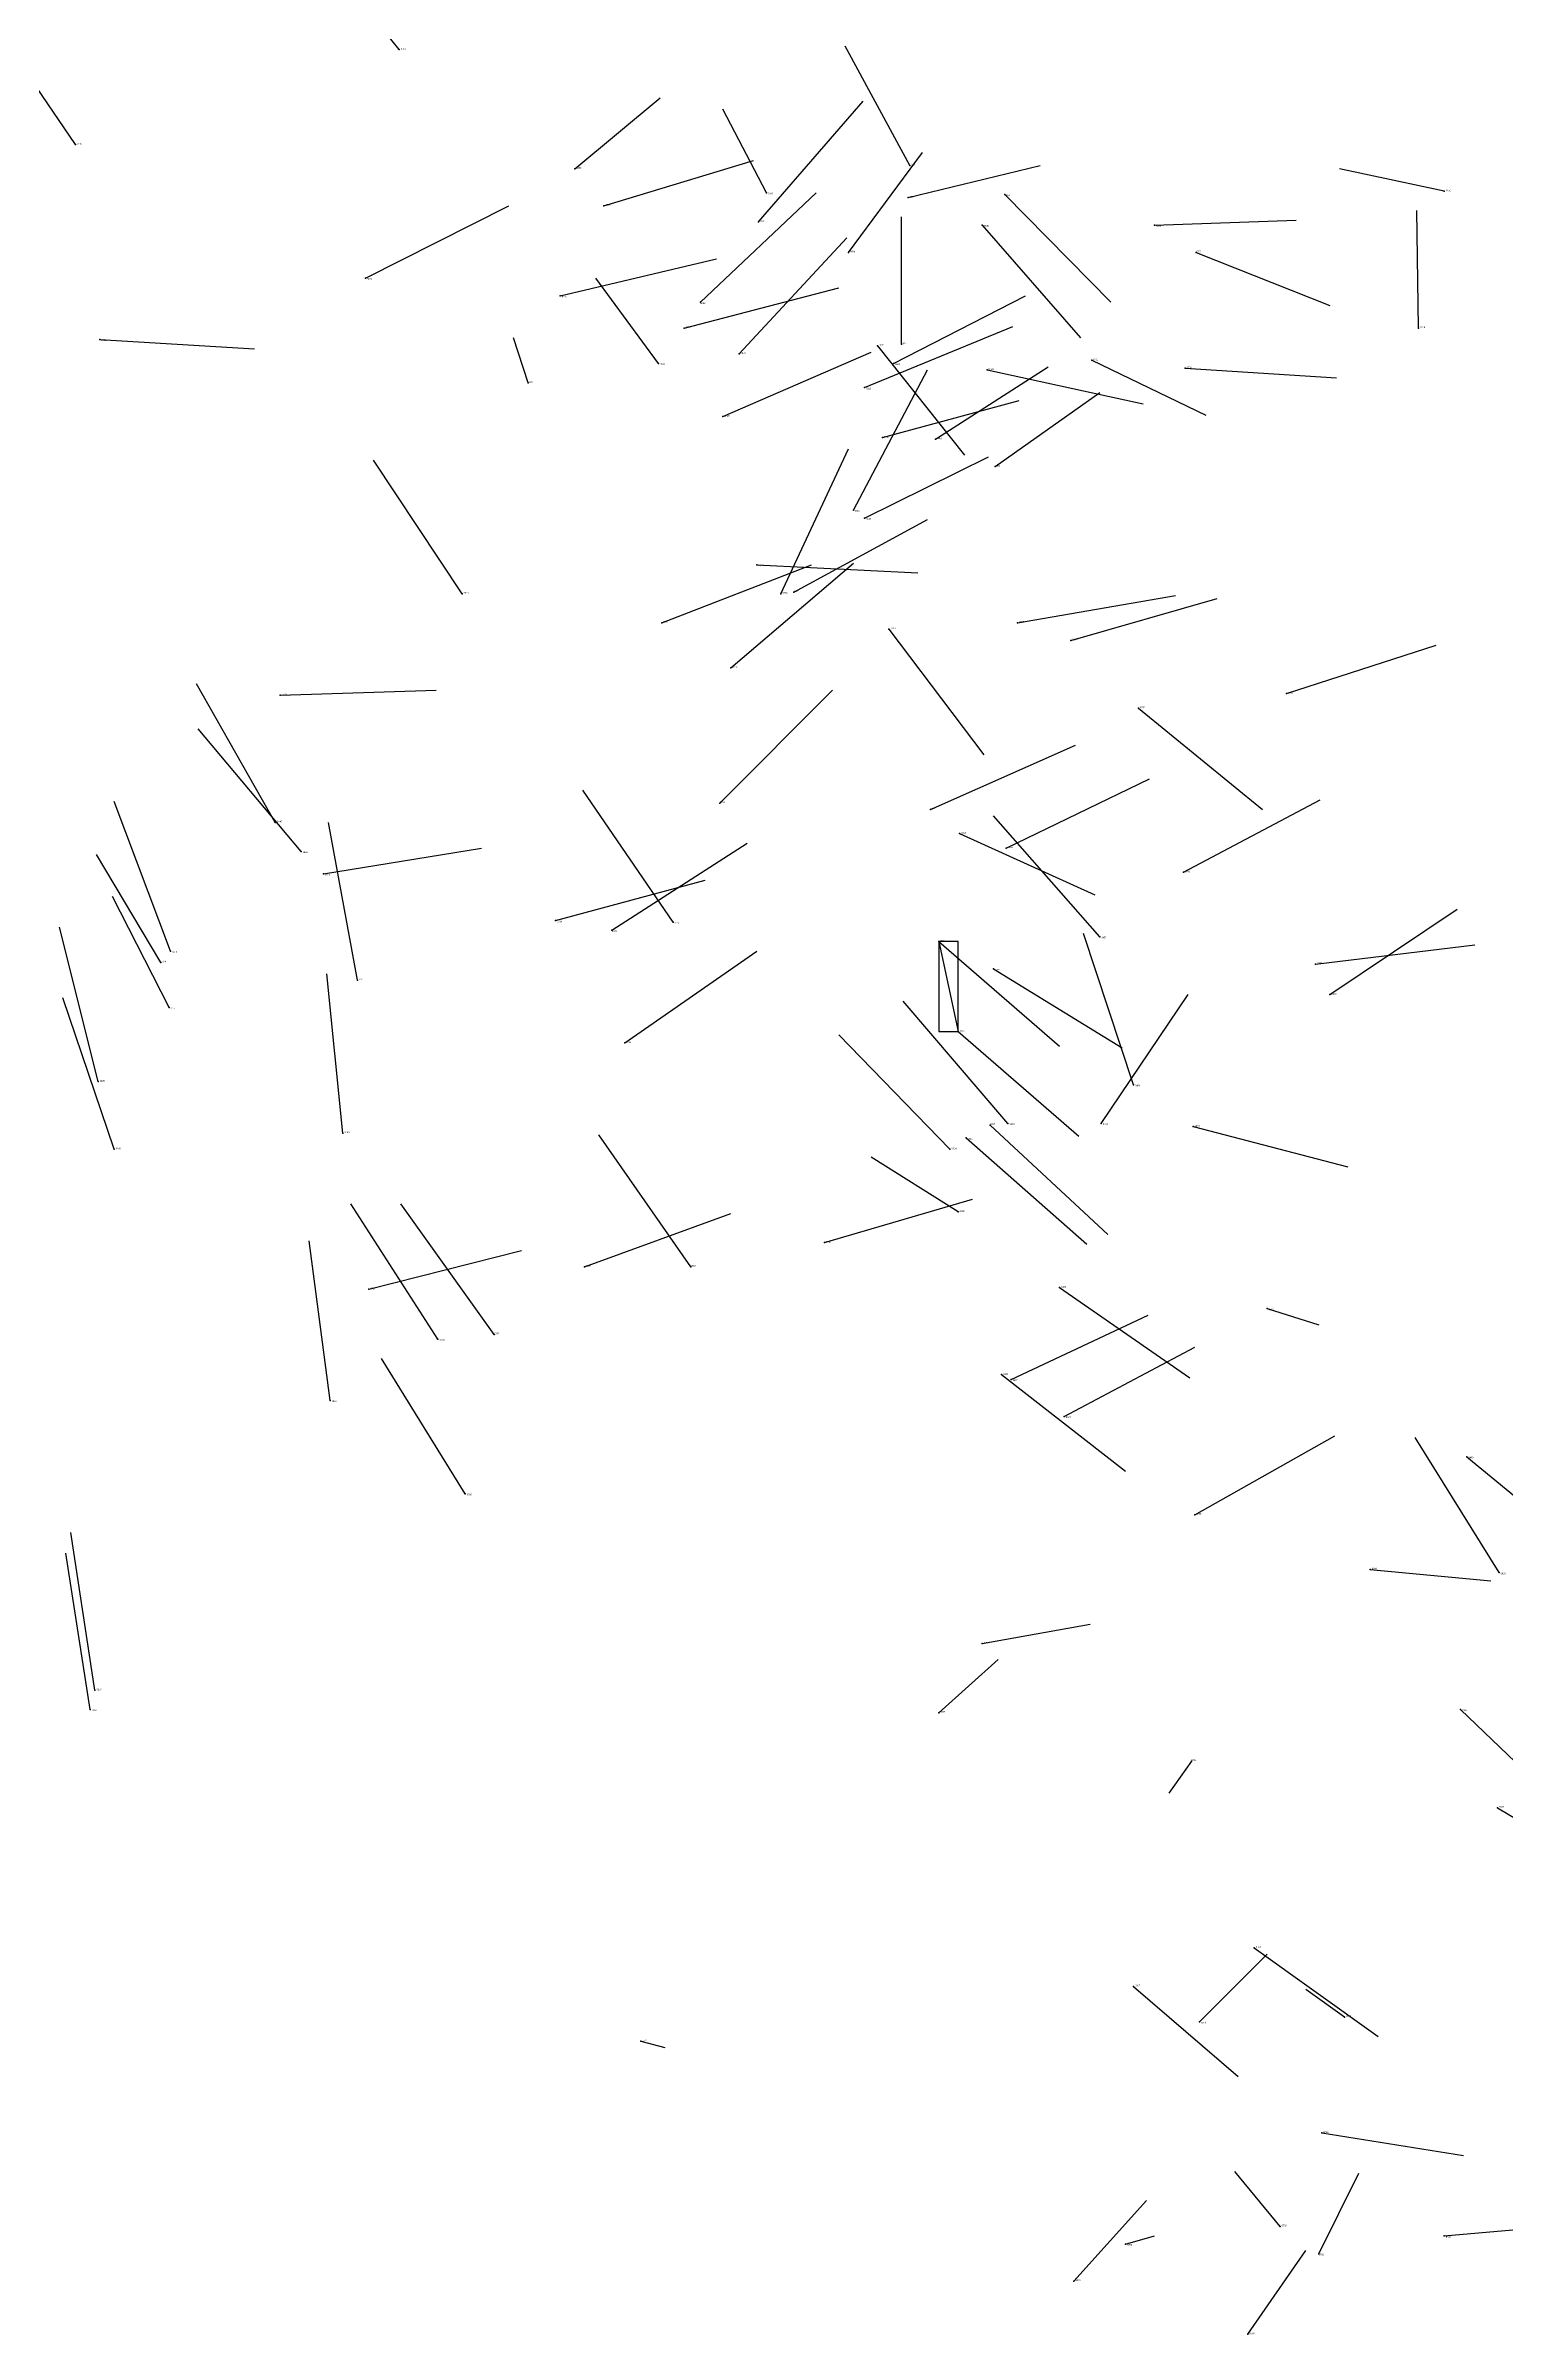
# Model space of a CAD drawing. Extents: x 59.1 to 70.8, y 600.3 to 605.1.
# Drawn here: x 61.073 to 61.98, y 602.297 to 603.718 of the extents above; entities that cross this region are included whole.
import ezdxf

# ---------------------------------------------------------------- set-up
doc = ezdxf.new("R2010")
doc.units = 0
for name, color, linetype in [('Clients', 3, 'CONTINUOUS'), ('Facilities', 3, 'CONTINUOUS'), ('Facilities_lines', 3, 'CONTINUOUS'), ('Min_max_boxes', 1, 'CONTINUOUS'), ('Normals', 1, 'CONTINUOUS'), ('Source_points', 5, 'CONTINUOUS'), ('Text', 3, 'CONTINUOUS')]:
    doc.layers.add(name, color=color, linetype=linetype)

msp = doc.modelspace()

# ---------------------------------------------------------------- linework, layer by layer
at = {"layer": 'Clients', "color": 5}
msp.add_point((61.64, 603.106, 454.699), dxfattribs=at)
at = {"layer": 'Facilities', "color": 3}
for p in [(61.293, 603.716, 455.223), (61.092, 603.657, 454.931), (61.402, 603.642, 454.377), (61.61, 603.644, 455.232), (61.42, 603.619, 459.403), (61.521, 603.627, 455.201), (61.609, 603.624, 459.18), (61.669, 603.626, 455.929), (61.942, 603.628, 456.564), (61.516, 603.609, 459.008), (61.655, 603.607, 455.865), (61.762, 603.607, 459.39), (61.572, 603.59, 459.282), (61.788, 603.59, 460.487), (61.272, 603.574, 459.39), (61.393, 603.563, 459.371), (61.48, 603.559, 458.932), (61.107, 603.536, 460.005), (61.47, 603.543, 459.354), (61.59, 603.532, 455.248), (61.605, 603.533, 455.882), (61.926, 603.543, 455.438), (61.454, 603.521, 455.197), (61.504, 603.527, 459.088), (61.6, 603.521, 458.52), (61.723, 603.523, 460.547), (61.781, 603.518, 459.391), (61.373, 603.509, 455.161), (61.582, 603.506, 454.507), (61.658, 603.517, 459.969), (61.494, 603.488, 459.199), (61.593, 603.475, 454.425), (61.626, 603.474, 458.387), (61.663, 603.457, 458.338), (61.575, 603.43, 458.788), (61.582, 603.425, 458.418), (61.515, 603.396, 459.99), (61.332, 603.378, 455.937), (61.53, 603.378, 458.736), (61.538, 603.379, 458.486), (61.456, 603.36, 459.177), (61.597, 603.356, 455.788), (61.677, 603.36, 459.376), (61.71, 603.349, 454.576), (61.499, 603.332, 458.522), (61.219, 603.315, 460.192), (61.752, 603.307, 455.386), (61.844, 603.316, 459.411), (61.492, 603.248, 458.513), (61.216, 603.236, 455.575), (61.623, 603.244, 459.349), (61.641, 603.229, 454.705), (61.67, 603.22, 459.357), (61.232, 603.218, 456.008), (61.78, 603.205, 459.993), (61.246, 603.204, 460.144), (61.39, 603.175, 459.851), (61.425, 603.169, 458.603), (61.463, 603.174, 455.852), (61.728, 603.165, 455.441), (61.145, 603.149, 455.317), (61.151, 603.156, 455.622), (61.628, 603.162, 454.73), (61.862, 603.148, 457.833), (61.267, 603.138, 455.652), (61.662, 603.145, 454.627), (61.15, 603.121, 455.33), (61.871, 603.129, 459.929), (61.433, 603.099, 458.621), (61.106, 603.075, 455.321), (61.749, 603.073, 456.984), (61.671, 603.049, 455.806), (61.729, 603.049, 458.115), (61.258, 603.043, 455.792), (61.645, 603.04, 454.705), (61.66, 603.048, 454.669), (61.786, 603.047, 457.662), (61.116, 603.033, 455.292), (61.635, 603.033, 454.785), (61.64, 602.994, 460.878), (61.557, 602.975, 459.632), (61.408, 602.96, 459.57), (61.474, 602.96, 456.175), (61.274, 602.946, 460.249), (61.703, 602.947, 457.681), (61.832, 602.934, 459.987), (61.317, 602.915, 456.111), (61.352, 602.918, 456.104), (61.667, 602.893, 457.727), (61.673, 602.89, 459.465), (61.25, 602.877, 455.376), (61.706, 602.867, 459.406), (61.956, 602.842, 458.128), (61.334, 602.819, 456.248), (61.787, 602.806, 459.686), (61.896, 602.772, 459.158), (61.976, 602.77, 459.05), (61.655, 602.726, 459.674), (61.104, 602.697, 454.703), (61.101, 602.685, 454.75), (61.628, 602.683, 458.457), (61.952, 602.685, 458.167), (61.785, 602.653, 459.875), (61.975, 602.624, 458.253), (61.824, 602.537, 458.333), (61.749, 602.513, 458.382), (61.79, 602.491, 459.541), (61.88, 602.494, 459.745), (61.443, 602.479, 459.77), (61.866, 602.422, 458.672), (61.744, 602.353, 459.522), (61.84, 602.364, 458.71), (61.942, 602.358, 459.498), (61.864, 602.347, 458.659), (61.712, 602.33, 458.459), (61.82, 602.297, 458.699)]:
    msp.add_point(p, dxfattribs=at)
at = {"layer": 'Facilities_lines', "color": 3}
msp.add_line((61.628, 603.162, 454.73), (61.64, 603.106, 454.699), dxfattribs=at)
at = {"layer": 'Min_max_boxes', "color": 1}
for p, q in [((61.64, 603.162, 454.699), (61.628, 603.162, 454.699)), ((61.628, 603.162, 454.699), (61.628, 603.106, 454.699)), ((61.64, 603.162, 454.73), (61.628, 603.162, 454.73)), ((61.628, 603.162, 454.73), (61.628, 603.106, 454.73)), ((61.628, 603.162, 454.699), (61.628, 603.162, 454.73)), ((61.64, 603.106, 454.699), (61.64, 603.162, 454.699)), ((61.64, 603.106, 454.73), (61.64, 603.162, 454.73)), ((61.64, 603.162, 454.699), (61.64, 603.162, 454.73)), ((61.628, 603.106, 454.699), (61.64, 603.106, 454.699)), ((61.628, 603.106, 454.73), (61.64, 603.106, 454.73)), ((61.628, 603.106, 454.699), (61.628, 603.106, 454.73)), ((61.64, 603.106, 454.699), (61.64, 603.106, 454.73))]:
    msp.add_line(p, q, dxfattribs=at)
at = {"layer": 'Normals', "color": 1}
for p, q in [((61.293, 603.716, 455.223), (61.256, 603.762, 455.303)), ((61.092, 603.657, 454.931), (61.047, 603.723, 454.991)), ((61.61, 603.644, 455.232), (61.57, 603.718, 455.286)), ((61.402, 603.642, 454.377), (61.455, 603.686, 454.449)), ((61.521, 603.627, 455.201), (61.494, 603.679, 455.282)), ((61.516, 603.609, 459.008), (61.581, 603.684, 458.995)), ((61.42, 603.619, 459.403), (61.513, 603.647, 459.38)), ((61.572, 603.59, 459.282), (61.618, 603.652, 459.219)), ((61.609, 603.624, 459.18), (61.691, 603.644, 459.126)), ((61.942, 603.628, 456.564), (61.877, 603.642, 456.639)), ((61.272, 603.574, 459.39), (61.361, 603.619, 459.4)), ((61.48, 603.559, 458.932), (61.552, 603.627, 458.918)), ((61.669, 603.626, 455.929), (61.735, 603.559, 455.896)), ((61.605, 603.533, 455.882), (61.605, 603.612, 455.943)), ((61.655, 603.607, 455.865), (61.716, 603.537, 455.827)), ((61.762, 603.607, 459.39), (61.85, 603.61, 459.342)), ((61.926, 603.543, 455.438), (61.925, 603.616, 455.507)), ((61.504, 603.527, 459.088), (61.571, 603.599, 459.069)), ((61.788, 603.59, 460.487), (61.871, 603.557, 460.443)), ((61.393, 603.563, 459.371), (61.49, 603.586, 459.363)), ((61.454, 603.521, 455.197), (61.415, 603.574, 455.273)), ((61.47, 603.543, 459.354), (61.566, 603.568, 459.345)), ((61.6, 603.521, 458.52), (61.682, 603.563, 458.559)), ((61.107, 603.536, 460.005), (61.203, 603.53, 459.976)), ((61.373, 603.509, 455.161), (61.364, 603.537, 455.257)), ((61.582, 603.506, 454.507), (61.674, 603.544, 454.509)), ((61.59, 603.532, 455.248), (61.644, 603.464, 455.198)), ((61.494, 603.488, 459.199), (61.586, 603.528, 459.202)), ((61.626, 603.474, 458.387), (61.696, 603.519, 458.442)), ((61.723, 603.523, 460.547), (61.794, 603.489, 460.485)), ((61.781, 603.518, 459.391), (61.875, 603.512, 459.358)), ((61.575, 603.43, 458.788), (61.621, 603.517, 458.774)), ((61.658, 603.517, 459.969), (61.755, 603.496, 459.98)), ((61.593, 603.475, 454.425), (61.678, 603.498, 454.377)), ((61.663, 603.457, 458.338), (61.728, 603.503, 458.399)), ((61.332, 603.378, 455.937), (61.277, 603.461, 455.944)), ((61.53, 603.378, 458.736), (61.572, 603.468, 458.722)), ((61.582, 603.425, 458.418), (61.659, 603.463, 458.47)), ((61.538, 603.379, 458.486), (61.621, 603.424, 458.517)), ((61.456, 603.36, 459.177), (61.549, 603.396, 459.17)), ((61.499, 603.332, 458.522), (61.575, 603.397, 458.527)), ((61.515, 603.396, 459.99), (61.615, 603.391, 459.995)), ((61.677, 603.36, 459.376), (61.775, 603.377, 459.365)), ((61.71, 603.349, 454.576), (61.801, 603.375, 454.545)), ((61.597, 603.356, 455.788), (61.656, 603.278, 455.766)), ((61.844, 603.316, 459.411), (61.937, 603.346, 459.389)), ((61.216, 603.236, 455.575), (61.167, 603.322, 455.59)), ((61.219, 603.315, 460.192), (61.316, 603.318, 460.17)), ((61.492, 603.248, 458.513), (61.562, 603.318, 458.5)), ((61.752, 603.307, 455.386), (61.829, 603.244, 455.376)), ((61.232, 603.218, 456.008), (61.168, 603.294, 456.017)), ((61.623, 603.244, 459.349), (61.713, 603.284, 459.364)), ((61.67, 603.22, 459.357), (61.759, 603.263, 459.372)), ((61.151, 603.156, 455.622), (61.116, 603.249, 455.618)), ((61.463, 603.174, 455.852), (61.407, 603.256, 455.846)), ((61.78, 603.205, 459.993), (61.865, 603.25, 459.966)), ((61.267, 603.138, 455.652), (61.249, 603.236, 455.65)), ((61.728, 603.165, 455.441), (61.662, 603.24, 455.436)), ((61.246, 603.204, 460.144), (61.344, 603.22, 460.133)), ((61.425, 603.169, 458.603), (61.509, 603.223, 458.601)), ((61.641, 603.229, 454.705), (61.725, 603.191, 454.666)), ((61.145, 603.149, 455.317), (61.105, 603.216, 455.379)), ((61.39, 603.175, 459.851), (61.483, 603.2, 459.878)), ((61.15, 603.121, 455.33), (61.115, 603.19, 455.393)), ((61.871, 603.129, 459.929), (61.95, 603.182, 459.96)), ((61.106, 603.075, 455.321), (61.082, 603.171, 455.338)), ((61.749, 603.073, 456.984), (61.718, 603.167, 457.001)), ((61.433, 603.099, 458.621), (61.515, 603.156, 458.613)), ((61.628, 603.162, 454.73), (61.703, 603.097, 454.739)), ((61.862, 603.148, 457.833), (61.961, 603.16, 457.839)), ((61.258, 603.043, 455.792), (61.248, 603.142, 455.79)), ((61.662, 603.145, 454.627), (61.742, 603.096, 454.593)), ((61.116, 603.033, 455.292), (61.084, 603.127, 455.302)), ((61.671, 603.049, 455.806), (61.606, 603.125, 455.813)), ((61.729, 603.049, 458.115), (61.783, 603.129, 458.09)), ((61.64, 603.106, 454.699), (61.715, 603.041, 454.708)), ((61.635, 603.033, 454.785), (61.566, 603.104, 454.77)), ((61.474, 602.96, 456.175), (61.417, 603.042, 456.179)), ((61.645, 603.04, 454.705), (61.72, 602.974, 454.708)), ((61.66, 603.048, 454.669), (61.733, 602.98, 454.669)), ((61.786, 603.047, 457.662), (61.882, 603.022, 457.649)), ((61.64, 602.994, 460.878), (61.586, 603.028, 460.955)), ((61.317, 602.915, 456.111), (61.263, 602.999, 456.11)), ((61.352, 602.918, 456.104), (61.294, 602.999, 456.103)), ((61.408, 602.96, 459.57), (61.499, 602.993, 459.596)), ((61.557, 602.975, 459.632), (61.649, 603.002, 459.659)), ((61.25, 602.877, 455.376), (61.237, 602.976, 455.378)), ((61.274, 602.946, 460.249), (61.369, 602.97, 460.231)), ((61.703, 602.947, 457.681), (61.784, 602.891, 457.664)), ((61.673, 602.89, 459.465), (61.758, 602.93, 459.498)), ((61.832, 602.934, 459.987), (61.864, 602.924, 460.081)), ((61.706, 602.867, 459.406), (61.787, 602.91, 459.446)), ((61.334, 602.819, 456.248), (61.282, 602.903, 456.259)), ((61.667, 602.893, 457.727), (61.744, 602.833, 457.705)), ((61.787, 602.806, 459.686), (61.874, 602.855, 459.693)), ((61.976, 602.77, 459.05), (61.924, 602.854, 459.035)), ((61.956, 602.842, 458.128), (62.025, 602.785, 458.083)), ((61.104, 602.697, 454.703), (61.089, 602.795, 454.692)), ((61.101, 602.685, 454.75), (61.086, 602.782, 454.733)), ((61.896, 602.772, 459.158), (61.971, 602.765, 459.224)), ((61.655, 602.726, 459.674), (61.722, 602.738, 459.747)), ((61.628, 602.683, 458.457), (61.665, 602.716, 458.544)), ((61.952, 602.685, 458.167), (62.024, 602.616, 458.155)), ((61.785, 602.653, 459.875), (61.771, 602.633, 459.972)), ((61.975, 602.624, 458.253), (62.057, 602.575, 458.223)), ((61.824, 602.537, 458.333), (61.901, 602.482, 458.301)), ((61.79, 602.491, 459.541), (61.832, 602.533, 459.621)), ((61.749, 602.513, 458.382), (61.814, 602.457, 458.331)), ((61.88, 602.494, 459.745), (61.856, 602.511, 459.841)), ((61.443, 602.479, 459.77), (61.458, 602.475, 459.869)), ((61.866, 602.422, 458.672), (61.954, 602.408, 458.627)), ((61.84, 602.364, 458.71), (61.812, 602.398, 458.8)), ((61.864, 602.347, 458.659), (61.889, 602.397, 458.742)), ((61.712, 602.33, 458.459), (61.757, 602.38, 458.533)), ((61.744, 602.353, 459.522), (61.762, 602.358, 459.62)), ((61.942, 602.358, 459.498), (62.032, 602.366, 459.541)), ((61.82, 602.297, 458.699), (61.856, 602.349, 458.777))]:
    msp.add_line(p, q, dxfattribs=at)
at = {"layer": 'Source_points', "color": 5}
for p in [(61.293, 603.716, 455.223), (61.092, 603.657, 454.931), (61.402, 603.642, 454.377), (61.61, 603.644, 455.232), (61.42, 603.619, 459.403), (61.521, 603.627, 455.201), (61.609, 603.624, 459.18), (61.669, 603.626, 455.929), (61.942, 603.628, 456.564), (61.516, 603.609, 459.008), (61.655, 603.607, 455.865), (61.762, 603.607, 459.39), (61.572, 603.59, 459.282), (61.788, 603.59, 460.487), (61.272, 603.574, 459.39), (61.393, 603.563, 459.371), (61.48, 603.559, 458.932), (61.107, 603.536, 460.005), (61.47, 603.543, 459.354), (61.59, 603.532, 455.248), (61.605, 603.533, 455.882), (61.926, 603.543, 455.438), (61.454, 603.521, 455.197), (61.504, 603.527, 459.088), (61.6, 603.521, 458.52), (61.723, 603.523, 460.547), (61.781, 603.518, 459.391), (61.373, 603.509, 455.161), (61.582, 603.506, 454.507), (61.658, 603.517, 459.969), (61.494, 603.488, 459.199), (61.593, 603.475, 454.425), (61.626, 603.474, 458.387), (61.663, 603.457, 458.338), (61.575, 603.43, 458.788), (61.582, 603.425, 458.418), (61.515, 603.396, 459.99), (61.332, 603.378, 455.937), (61.53, 603.378, 458.736), (61.538, 603.379, 458.486), (61.456, 603.36, 459.177), (61.597, 603.356, 455.788), (61.677, 603.36, 459.376), (61.71, 603.349, 454.576), (61.499, 603.332, 458.522), (61.219, 603.315, 460.192), (61.752, 603.307, 455.386), (61.844, 603.316, 459.411), (61.492, 603.248, 458.513), (61.216, 603.236, 455.575), (61.623, 603.244, 459.349), (61.641, 603.229, 454.705), (61.67, 603.22, 459.357), (61.232, 603.218, 456.008), (61.78, 603.205, 459.993), (61.246, 603.204, 460.144), (61.39, 603.175, 459.851), (61.425, 603.169, 458.603), (61.463, 603.174, 455.852), (61.728, 603.165, 455.441), (61.145, 603.149, 455.317), (61.151, 603.156, 455.622), (61.628, 603.162, 454.73), (61.862, 603.148, 457.833), (61.267, 603.138, 455.652), (61.662, 603.145, 454.627), (61.15, 603.121, 455.33), (61.871, 603.129, 459.929), (61.64, 603.106, 454.699), (61.433, 603.099, 458.621), (61.106, 603.075, 455.321), (61.749, 603.073, 456.984), (61.671, 603.049, 455.806), (61.729, 603.049, 458.115), (61.258, 603.043, 455.792), (61.645, 603.04, 454.705), (61.66, 603.048, 454.669), (61.786, 603.047, 457.662), (61.116, 603.033, 455.292), (61.635, 603.033, 454.785), (61.64, 602.994, 460.878), (61.557, 602.975, 459.632), (61.408, 602.96, 459.57), (61.474, 602.96, 456.175), (61.274, 602.946, 460.249), (61.703, 602.947, 457.681), (61.832, 602.934, 459.987), (61.317, 602.915, 456.111), (61.352, 602.918, 456.104), (61.667, 602.893, 457.727), (61.673, 602.89, 459.465), (61.25, 602.877, 455.376), (61.706, 602.867, 459.406), (61.956, 602.842, 458.128), (61.334, 602.819, 456.248), (61.787, 602.806, 459.686), (61.896, 602.772, 459.158), (61.976, 602.77, 459.05), (61.655, 602.726, 459.674), (61.104, 602.697, 454.703), (61.101, 602.685, 454.75), (61.628, 602.683, 458.457), (61.952, 602.685, 458.167), (61.785, 602.653, 459.875), (61.975, 602.624, 458.253), (61.824, 602.537, 458.333), (61.749, 602.513, 458.382), (61.79, 602.491, 459.541), (61.88, 602.494, 459.745), (61.443, 602.479, 459.77), (61.866, 602.422, 458.672), (61.744, 602.353, 459.522), (61.84, 602.364, 458.71), (61.942, 602.358, 459.498), (61.864, 602.347, 458.659), (61.712, 602.33, 458.459), (61.82, 602.297, 458.699)]:
    msp.add_point(p, dxfattribs=at)

# ---------------------------------------------------------------- texts
at = {"layer": 'Text', "color": 3}
for s, p in [('3337', (61.294, 603.716, 455.223)), ('3447', (61.093, 603.657, 454.931)), ('3432', (61.403, 603.642, 454.377)), ('3332', (61.611, 603.644, 455.232)), ('8718', (61.421, 603.619, 459.403)), ('3313', (61.522, 603.626, 455.201)), ('8697', (61.61, 603.624, 459.18)), ('3361', (61.669, 603.625, 455.929)), ('3456', (61.943, 603.628, 456.564)), ('8693', (61.517, 603.609, 459.008)), ('3326', (61.656, 603.606, 455.865)), ('8699', (61.763, 603.606, 459.39)), ('8696', (61.573, 603.59, 459.282)), ('8729', (61.788, 603.59, 460.487)), ('8726', (61.273, 603.573, 459.39)), ('8720', (61.394, 603.562, 459.371)), ('8692', (61.48, 603.558, 458.932)), ('8732', (61.108, 603.535, 460.005)), ('8715', (61.471, 603.543, 459.354)), ('3334', (61.591, 603.532, 455.248)), ('3317', (61.605, 603.533, 455.882)), ('3318', (61.927, 603.543, 455.438)), ('3333', (61.455, 603.52, 455.197)), ('8694', (61.505, 603.527, 459.088)), ('8680', (61.601, 603.52, 458.52)), ('8724', (61.659, 603.517, 459.969)), ('8731', (61.724, 603.523, 460.547)), ('8705', (61.782, 603.518, 459.391)), ('3445', (61.373, 603.509, 455.161)), ('3320', (61.583, 603.505, 454.507)), ('8725', (61.495, 603.488, 459.199)), ('3412', (61.594, 603.475, 454.425)), ('3458', (61.627, 603.474, 458.387)), ('3460', (61.663, 603.457, 458.338)), ('8681', (61.576, 603.429, 458.788)), ('3459', (61.583, 603.424, 458.418)), ('8722', (61.516, 603.395, 459.99)), ('3449', (61.333, 603.378, 455.937)), ('8708', (61.531, 603.378, 458.736)), ('8704', (61.538, 603.379, 458.486)), ('8714', (61.457, 603.36, 459.177)), ('3328', (61.598, 603.356, 455.788)), ('8688', (61.678, 603.36, 459.376)), ('3325', (61.711, 603.349, 454.576)), ('8702', (61.5, 603.332, 458.522)), ('8730', (61.22, 603.315, 460.192)), ('3370', (61.753, 603.307, 455.386)), ('8695', (61.845, 603.316, 459.411)), ('8701', (61.492, 603.248, 458.513)), ('3446', (61.217, 603.236, 455.575)), ('8691', (61.623, 603.244, 459.349)), ('3310', (61.642, 603.229, 454.705)), ('8684', (61.671, 603.22, 459.357)), ('3448', (61.233, 603.217, 456.008)), ('8700', (61.781, 603.205, 459.993)), ('8733', (61.247, 603.203, 460.144)), ('8719', (61.391, 603.174, 459.851)), ('8706', (61.425, 603.168, 458.603)), ('3450', (61.464, 603.173, 455.852)), ('3343', (61.629, 603.162, 454.73)), ('3457', (61.729, 603.164, 455.441)), ('3441', (61.146, 603.149, 455.317)), ('3319', (61.152, 603.155, 455.622)), ('3429', (61.863, 603.148, 457.833)), ('3442', (61.268, 603.138, 455.652)), ('3324', (61.663, 603.144, 454.627)), ('3440', (61.151, 603.12, 455.33)), ('8698', (61.872, 603.129, 459.929)), ('3461', (61.641, 603.106, 454.699)), ('8703', (61.434, 603.099, 458.621)), ('3439', (61.107, 603.075, 455.321)), ('3451', (61.75, 603.072, 456.984)), ('3327', (61.66, 603.048, 454.669)), ('3323', (61.672, 603.048, 455.806)), ('3464', (61.73, 603.048, 458.115)), ('3443', (61.259, 603.043, 455.792)), ('3311', (61.646, 603.039, 454.705)), ('3470', (61.787, 603.047, 457.662)), ('3438', (61.117, 603.033, 455.292)), ('3314', (61.636, 603.033, 454.785)), ('8728', (61.641, 602.994, 460.878)), ('8710', (61.558, 602.975, 459.632)), ('8709', (61.409, 602.96, 459.57)), ('3360', (61.474, 602.96, 456.175)), ('8727', (61.275, 602.946, 460.249)), ('3420', (61.704, 602.947, 457.681)), ('8707', (61.833, 602.933, 459.987)), ('3368', (61.318, 602.914, 456.111)), ('3357', (61.352, 602.918, 456.104)), ('3416', (61.668, 602.893, 457.727)), ('8682', (61.674, 602.889, 459.465)), ('3345', (61.251, 602.876, 455.376)), ('8687', (61.707, 602.866, 459.406)), ('3469', (61.957, 602.841, 458.128)), ('3359', (61.335, 602.818, 456.248)), ('8690', (61.788, 602.806, 459.686)), ('8686', (61.897, 602.772, 459.158)), ('8683', (61.977, 602.769, 459.05)), ('8711', (61.656, 602.726, 459.674)), ('3289', (61.105, 602.697, 454.703)), ('3290', (61.102, 602.684, 454.75)), ('3306', (61.629, 602.683, 458.457)), ('3308', (61.953, 602.684, 458.167)), ('8764', (61.785, 602.653, 459.875)), ('3305', (61.976, 602.624, 458.253)), ('3304', (61.825, 602.537, 458.333)), ('3307', (61.75, 602.513, 458.382)), ('8737', (61.881, 602.494, 459.745)), ('8774', (61.444, 602.479, 459.77)), ('8783', (61.791, 602.49, 459.541)), ('8780', (61.867, 602.422, 458.672)), ('8753', (61.745, 602.352, 459.522)), ('8763', (61.841, 602.364, 458.71)), ('8782', (61.943, 602.357, 459.498)), ('8762', (61.864, 602.346, 458.659)), ('3303', (61.713, 602.33, 458.459)), ('8766', (61.821, 602.297, 458.699))]:
    msp.add_text(s, height=0.001, dxfattribs=at).set_placement(p)

doc.saveas('drawing.dxf')
